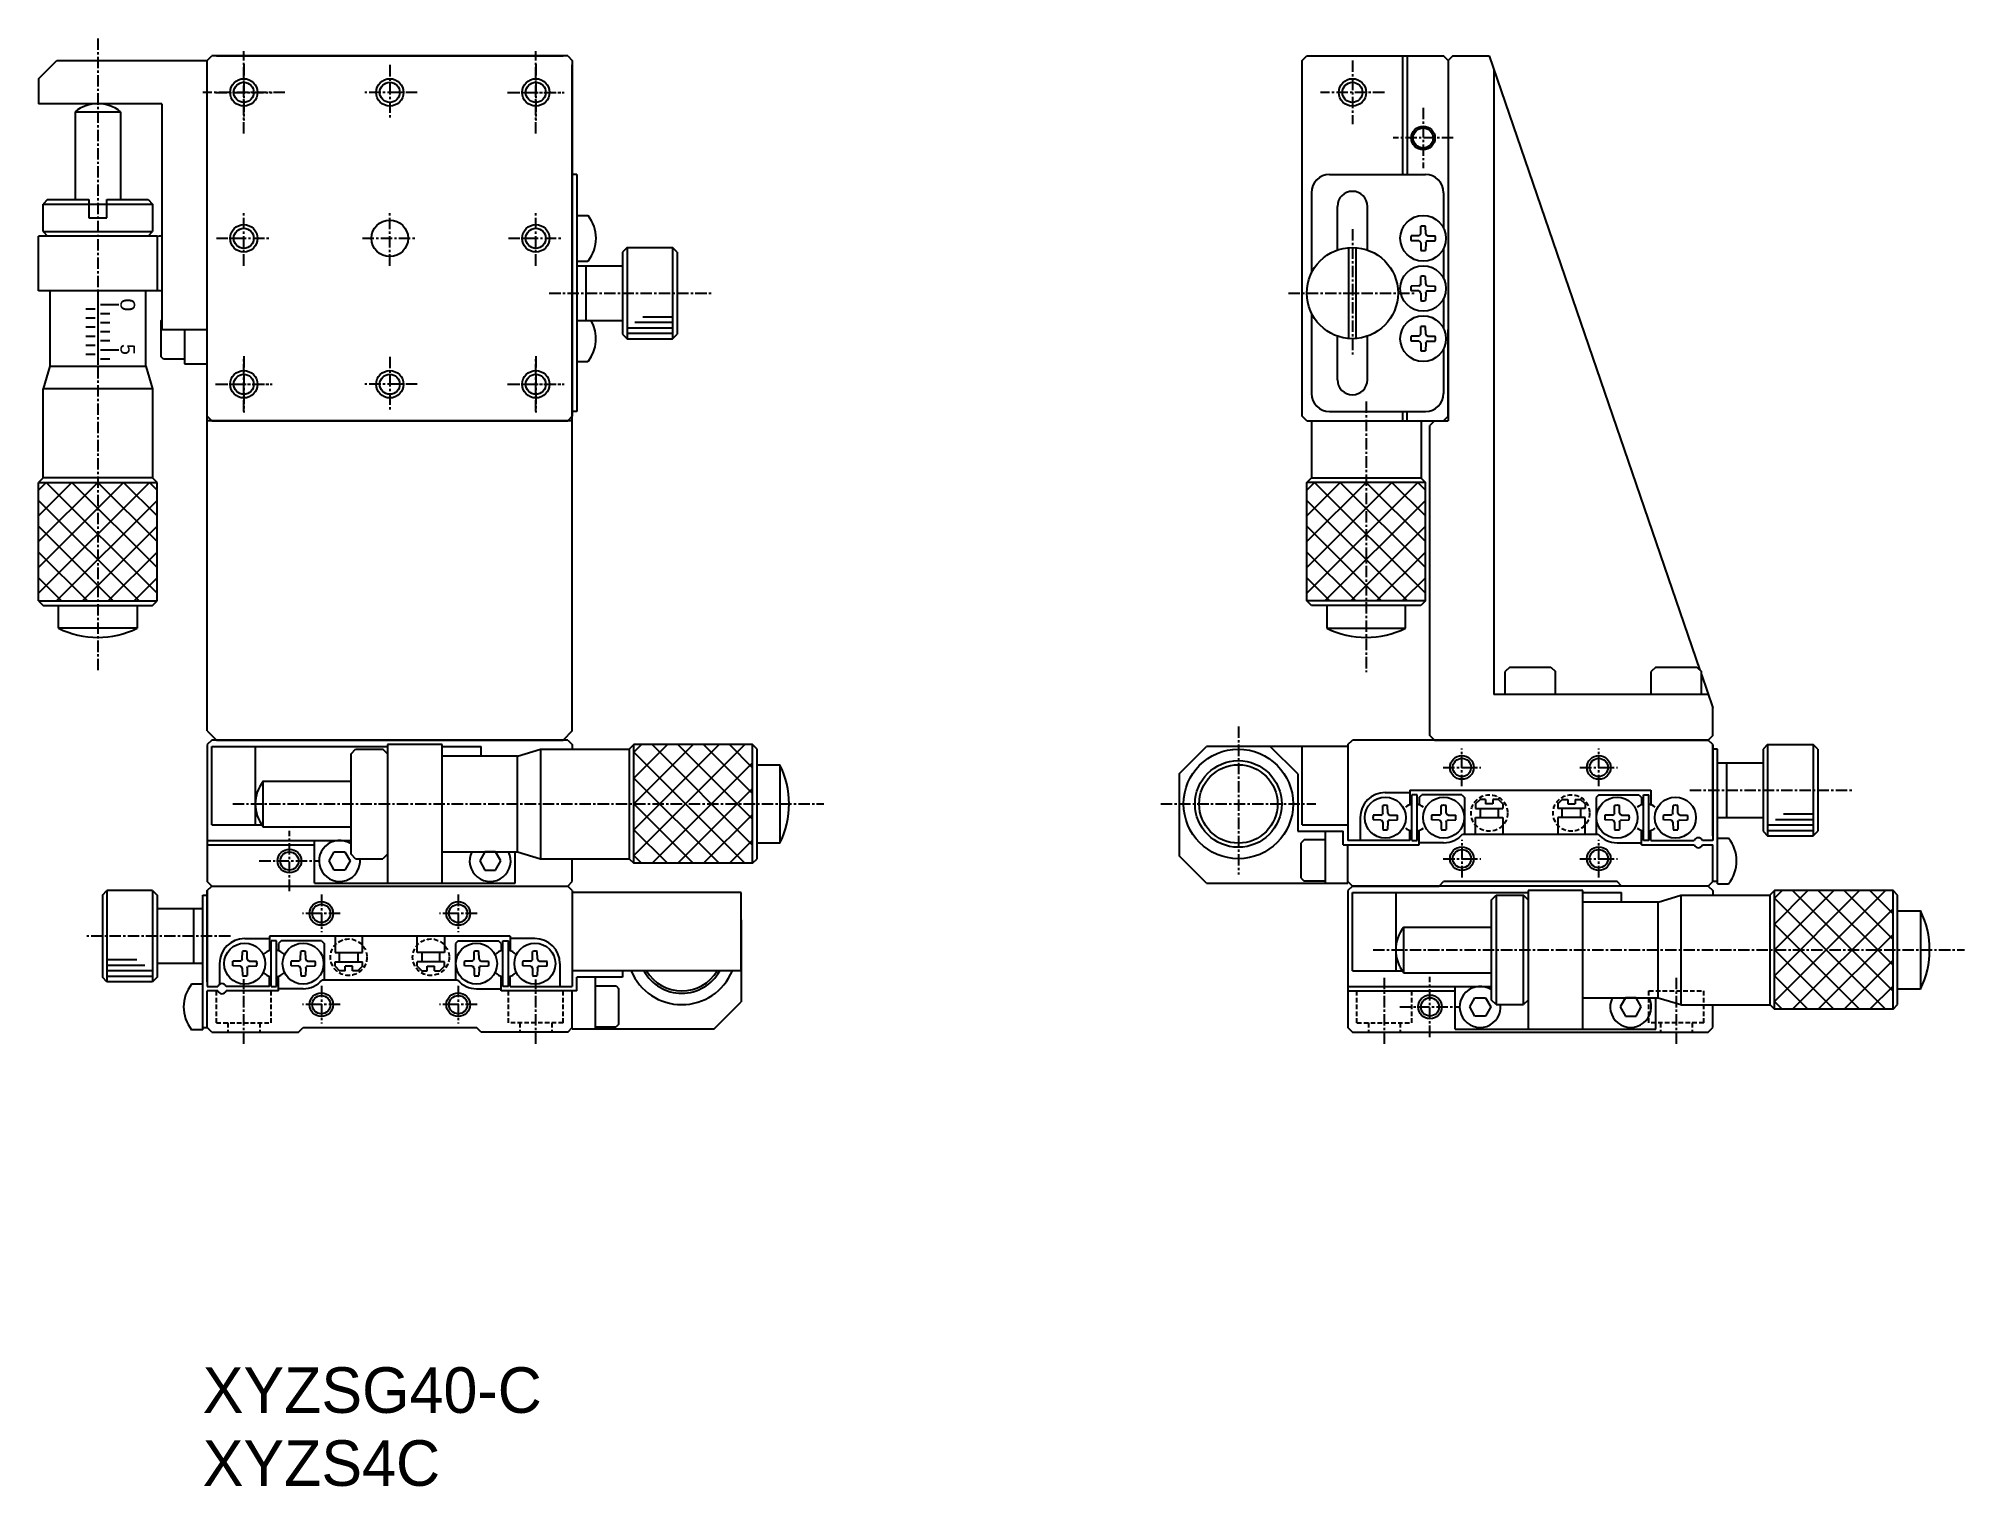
# Model space of a CAD drawing. Extents: x 45 to 256, y 100 to 258.
import ezdxf

# ---------------------------------------------------------------- set-up
doc = ezdxf.new("R2010")
doc.units = 0
doc.linetypes.add('CENTER', pattern=[2, 1.25, -0.25, 0.25, -0.25])
doc.linetypes.add('DASHED', pattern=[0.75, 0.5, -0.25])
doc.layers.get('0').update_dxf_attribs({"linetype": 'CONTINUOUS'})
doc.layers.add('CENTER', color=1, linetype='CENTER')

msp = doc.modelspace()

# ---------------------------------------------------------------- linework, layer by layer
at = {"color": 7, "linetype": 'CONTINUOUS'}
for p, q in [((44.52, 254.04), (46.52, 256.04)), ((46.52, 256.04), (63.02, 256.04)), ((63.02, 256.04), (63.52, 256.54)), ((63.02, 217.04), (63.02, 256.04)), ((63.02, 182.54), (63.02, 255.54)), ((102.52, 256.54), (63.52, 256.54)), ((64.02, 256.54), (102.02, 256.54)), ((102.52, 256.54), (103.02, 256.04)), ((103.02, 256.04), (103.02, 217.04)), ((103.02, 182.54), (103.02, 255.54)), ((183.02, 256.04), (183.52, 256.54)), ((183.02, 217.04), (183.02, 256.04)), ((183.52, 256.54), (198.52, 256.54)), ((194.02, 256.54), (194.02, 243.54)), ((194.52, 256.54), (194.52, 243.54)), ((199.02, 256.04), (198.52, 256.54)), ((199.02, 256.04), (198.52, 256.54)), ((199.52, 256.54), (199.02, 256.04)), ((199.02, 256.04), (199.02, 216.54)), ((199.02, 256.04), (199.02, 246.54)), ((199.52, 256.54), (203.52, 256.54)), ((203.52, 256.54), (226.61, 189.21)), ((44.52, 254.04), (44.52, 251.29)), ((204.02, 255.08), (204.02, 186.54)), ((58.02, 251.29), (44.52, 251.29)), ((58.02, 251.29), (58.02, 226.54)), ((48.52, 250.42), (48.52, 240.79)), ((53.52, 250.42), (53.52, 240.79)), ((103.52, 243.54), (103.02, 243.54)), ((103.52, 243.54), (103.52, 217.54)), ((186.02, 243.54), (196.52, 243.54)), ((45.52, 240.79), (45.02, 240.29)), ((45.52, 240.79), (50.02, 240.79)), ((50.02, 240.79), (50.02, 238.79)), ((52.02, 240.79), (56.52, 240.79)), ((52.02, 238.79), (52.02, 240.79)), ((56.52, 240.79), (57.02, 240.29)), ((184.02, 241.54), (184.02, 232.72)), ((198.52, 241.54), (198.52, 237.63)), ((45.02, 237.29), (45.02, 240.29)), ((50.02, 240.29), (52.02, 240.29)), ((50.02, 238.79), (52.02, 238.79)), ((57.02, 240.29), (57.02, 237.29)), ((103.52, 239.04), (104.74, 239.04)), ((186.87, 235.33), (186.87, 240.04)), ((190.17, 235.19), (190.17, 240.04)), ((57.52, 236.79), (44.52, 236.79)), ((44.52, 230.79), (44.52, 236.79)), ((45.02, 237.29), (45.52, 236.79)), ((56.52, 236.79), (57.02, 237.29)), ((57.52, 236.79), (57.52, 230.79)), ((195.79, 236.82), (194.95, 236.8)), ((195.79, 236.82), (195.92, 236.88)), ((196, 237.04), (195.92, 236.88)), ((196, 237.04), (196.01, 237.87)), ((196.55, 237.04), (196.53, 237.87)), ((196.55, 237.04), (196.62, 236.88)), ((196.75, 236.82), (196.62, 236.88)), ((196.75, 236.82), (197.6, 236.8)), ((109.02, 235.54), (108.52, 235.04)), ((108.52, 235.04), (108.52, 226.04)), ((109.02, 235.54), (114.02, 235.54)), ((114.52, 235.04), (114.02, 235.54)), ((114.52, 235.04), (114.52, 226.04)), ((188.12, 225.56), (188.12, 235.53)), ((188.92, 225.56), (188.92, 235.53)), ((195.79, 236.27), (194.95, 236.28)), ((195.79, 236.27), (195.92, 236.21)), ((196, 236.04), (195.92, 236.21)), ((196, 236.04), (196.01, 235.22)), ((196.55, 236.04), (196.53, 235.22)), ((196.55, 236.04), (196.62, 236.21)), ((196.75, 236.27), (196.62, 236.21)), ((196.75, 236.27), (197.6, 236.28)), ((198.52, 235.45), (198.52, 232.13)), ((103.52, 234.04), (104.74, 234.04)), ((103.52, 233.54), (108.52, 233.54)), ((104.52, 233.54), (104.52, 227.54)), ((196, 231.54), (196.01, 232.37)), ((196.55, 231.54), (196.53, 232.37)), ((57.52, 230.79), (44.52, 230.79)), ((45.77, 230.79), (45.77, 222.54)), ((56.27, 222.54), (56.27, 230.79)), ((195.79, 231.32), (194.95, 231.3)), ((195.79, 230.77), (194.95, 230.78)), ((195.79, 231.32), (195.92, 231.38)), ((195.79, 230.77), (195.92, 230.71)), ((196, 231.54), (195.92, 231.38)), ((196, 230.54), (195.92, 230.71)), ((196, 230.54), (196.01, 229.72)), ((196.55, 230.54), (196.53, 229.72)), ((196.55, 231.54), (196.62, 231.38)), ((196.55, 230.54), (196.62, 230.71)), ((196.75, 231.32), (196.62, 231.38)), ((196.75, 230.77), (196.62, 230.71)), ((196.75, 231.32), (197.6, 231.3)), ((196.75, 230.77), (197.6, 230.78)), ((184.02, 228.36), (184.02, 219.54)), ((198.52, 229.95), (198.52, 226.63)), ((57.92, 227.49), (58.02, 227.59)), ((57.92, 227.49), (57.92, 223.59)), ((58.02, 226.54), (63.02, 226.54)), ((60.52, 226.54), (60.52, 222.79)), ((103.52, 227.54), (108.52, 227.54)), ((108.52, 226.04), (109.02, 225.54)), ((114.02, 225.54), (114.52, 226.04)), ((190.17, 221.04), (190.17, 225.9)), ((195.79, 225.82), (195.92, 225.88)), ((196, 226.04), (195.92, 225.88)), ((196, 226.04), (196.01, 226.87)), ((196.55, 226.04), (196.53, 226.87)), ((196.55, 226.04), (196.62, 225.88)), ((196.75, 225.82), (196.62, 225.88)), ((199.02, 217.04), (199.02, 226.54)), ((109.02, 225.54), (114.02, 225.54)), ((186.87, 221.04), (186.87, 225.76)), ((195.79, 225.82), (194.95, 225.8)), ((195.79, 225.27), (194.95, 225.28)), ((195.79, 225.27), (195.92, 225.21)), ((196, 225.04), (195.92, 225.21)), ((196, 225.04), (196.01, 224.22)), ((196.55, 225.04), (196.53, 224.22)), ((196.55, 225.04), (196.62, 225.21)), ((196.75, 225.27), (196.62, 225.21)), ((196.75, 225.82), (197.6, 225.8)), ((196.75, 225.27), (197.6, 225.28)), ((198.52, 224.45), (198.52, 219.54)), ((45.77, 222.54), (45.02, 220.04)), ((45.77, 222.54), (56.27, 222.54)), ((56.27, 222.54), (57.02, 220.04)), ((58.22, 223.29), (57.92, 223.59)), ((60.52, 223.29), (58.22, 223.29)), ((60.52, 222.79), (63.02, 222.79)), ((103.52, 223.04), (104.74, 223.04)), ((44.99, 220.04), (44.99, 210.29)), ((57.02, 220.04), (45.02, 220.04)), ((57.02, 220.04), (57.02, 210.29)), ((103.52, 217.54), (103.02, 217.54)), ((186.02, 217.54), (196.52, 217.54)), ((194.02, 217.54), (194.02, 216.54)), ((194.52, 216.54), (194.52, 217.54)), ((63.52, 216.54), (63.02, 217.04)), ((103.02, 216.54), (63.02, 216.54)), ((63.52, 216.54), (102.52, 216.54)), ((103.02, 217.04), (102.52, 216.54)), ((183.52, 216.54), (183.02, 217.04)), ((183.52, 216.54), (198.52, 216.54)), ((184.02, 216.54), (184.02, 210.29)), ((196.06, 216.54), (196.06, 210.29)), ((197.52, 216.54), (197.02, 216.04)), ((197.02, 182.04), (197.02, 216.04)), ((197.52, 216.54), (199.02, 216.54)), ((199.02, 217.04), (198.52, 216.54)), ((199.02, 217.04), (198.52, 216.54)), ((45.02, 210.29), (44.52, 209.79)), ((44.52, 196.79), (44.52, 209.79)), ((57.02, 210.29), (45.02, 210.29)), ((57.52, 209.79), (57.02, 210.29)), ((57.52, 196.79), (57.52, 209.79)), ((183.52, 209.79), (184.02, 210.29)), ((183.52, 196.79), (183.52, 209.79)), ((184.02, 210.29), (196.02, 210.29)), ((196.02, 210.29), (196.52, 209.79)), ((196.52, 196.79), (196.52, 209.79)), ((44.52, 196.79), (45.02, 196.29)), ((57.02, 196.29), (57.52, 196.79)), ((184.02, 196.29), (183.52, 196.79)), ((196.52, 196.79), (196.02, 196.29)), ((45.02, 196.29), (57.02, 196.29)), ((46.72, 193.79), (46.72, 196.29)), ((55.32, 196.29), (55.32, 193.79)), ((196.02, 196.29), (184.02, 196.29)), ((185.72, 196.29), (185.72, 193.79)), ((194.32, 193.79), (194.32, 196.29)), ((205.77, 189.54), (205.27, 189.04)), ((205.27, 186.54), (205.27, 189.04)), ((205.77, 189.54), (210.27, 189.54)), ((210.27, 189.54), (210.77, 189.04)), ((210.77, 186.54), (210.77, 189.04)), ((221.77, 189.54), (221.27, 189.04)), ((221.27, 186.54), (221.27, 189.04)), ((221.77, 189.54), (226.27, 189.54)), ((226.27, 189.54), (226.77, 189.04)), ((226.77, 186.54), (226.77, 189.04)), ((226.77, 188.73), (228.02, 185.08)), ((227.52, 186.54), (204.02, 186.54)), ((228.02, 182.04), (228.02, 185.08)), ((63.02, 182.54), (64.02, 181.54)), ((63.52, 181.54), (63.02, 181.04)), ((102.52, 181.54), (63.52, 181.54)), ((64.02, 181.54), (102.02, 181.54)), ((103.02, 182.54), (102.02, 181.54)), ((102.52, 181.54), (103.02, 181.04)), ((188.02, 181.04), (188.52, 181.54)), ((227.52, 181.54), (188.52, 181.54)), ((197.52, 181.54), (197.02, 182.04)), ((197.52, 181.54), (227.52, 181.54)), ((228.02, 182.04), (227.52, 181.54)), ((228.02, 181.04), (227.52, 181.54)), ((63.02, 181.04), (63.02, 166.04)), ((63.52, 172.24), (63.52, 180.84)), ((63.52, 180.84), (82.77, 180.84)), ((68.27, 180.84), (68.27, 172.24)), ((78.77, 180.04), (79.27, 180.54)), ((78.77, 169.04), (78.77, 180.04)), ((79.27, 180.54), (82.27, 180.54)), ((82.77, 180.04), (82.27, 180.54)), ((88.77, 181.04), (82.77, 181.04)), ((82.77, 181.04), (82.77, 165.84)), ((88.77, 165.84), (88.77, 181.04)), ((88.77, 180.84), (93.02, 180.84)), ((97.02, 179.79), (88.77, 179.79)), ((93.02, 179.79), (93.02, 180.84)), ((97.02, 179.79), (99.52, 180.54)), ((97.02, 169.29), (97.02, 179.79)), ((99.52, 180.54), (99.52, 168.54)), ((99.52, 180.54), (109.27, 180.54)), ((103.02, 181.04), (103.02, 180.54)), ((109.77, 181.04), (109.27, 180.54)), ((109.27, 180.54), (109.27, 168.54)), ((122.77, 181.04), (109.77, 181.04)), ((109.77, 168.04), (109.77, 181.04)), ((123.27, 180.54), (122.77, 181.04)), ((122.77, 168.04), (122.77, 181.04)), ((123.27, 168.54), (123.27, 180.54)), ((169.52, 177.84), (172.52, 180.84)), ((188.02, 180.84), (172.52, 180.84)), ((182.52, 177.84), (179.52, 180.84)), ((183.02, 172.24), (183.02, 180.84)), ((188.02, 181.04), (188.02, 170.54)), ((228.02, 181.04), (228.02, 170.54)), ((228.02, 171.04), (228.02, 181.04)), ((228.52, 180.54), (228.02, 180.54)), ((228.52, 165.79), (228.52, 180.54)), ((234.02, 181.04), (233.52, 180.54)), ((233.52, 180.54), (233.52, 171.54)), ((234.02, 181.04), (239.02, 181.04)), ((234.02, 181.04), (234.02, 171.04)), ((239.52, 180.54), (239.02, 181.04)), ((239.02, 181.04), (239.02, 171.04)), ((239.52, 180.54), (239.52, 171.54)), ((123.27, 178.84), (125.77, 178.84)), ((125.77, 178.84), (125.77, 170.24)), ((169.52, 177.84), (169.52, 168.84)), ((182.52, 177.84), (182.52, 171.54)), ((228.52, 179.04), (233.52, 179.04)), ((229.52, 179.04), (229.52, 173.04)), ((69.15, 177.04), (78.77, 177.04)), ((69.15, 172.04), (69.15, 177.04)), ((192.12, 175.79), (194.82, 175.79)), ((194.82, 176.04), (221.22, 176.04)), ((194.82, 176.04), (194.82, 174.46)), ((195.62, 175.54), (195.02, 175.54)), ((195.02, 170.54), (195.02, 175.54)), ((195.62, 170.54), (195.62, 175.54)), ((195.82, 175.24), (196.12, 175.54)), ((195.82, 175.24), (195.82, 174.46)), ((200.52, 175.54), (196.12, 175.54)), ((200.52, 175.54), (200.82, 175.24)), ((200.82, 175.24), (200.82, 171.24)), ((215.52, 175.54), (215.22, 175.24)), ((215.22, 175.24), (215.22, 171.24)), ((215.52, 175.54), (219.92, 175.54)), ((219.92, 175.54), (220.22, 175.24)), ((220.22, 175.24), (220.22, 174.46)), ((220.42, 175.54), (221.02, 175.54)), ((220.42, 170.54), (220.42, 175.54)), ((221.02, 170.54), (221.02, 175.54)), ((221.22, 176.04), (221.22, 174.46)), ((191.64, 173.32), (190.8, 173.3)), ((191.64, 173.32), (191.77, 173.38)), ((191.85, 173.54), (191.77, 173.38)), ((191.85, 173.54), (191.86, 174.37)), ((192.4, 173.54), (192.38, 174.37)), ((192.4, 173.54), (192.47, 173.38)), ((192.6, 173.32), (192.47, 173.38)), ((192.6, 173.32), (193.45, 173.3)), ((198.04, 173.32), (197.2, 173.3)), ((198.04, 173.32), (198.17, 173.38)), ((198.25, 173.54), (198.17, 173.38)), ((198.25, 173.54), (198.26, 174.37)), ((198.8, 173.54), (198.78, 174.37)), ((198.8, 173.54), (198.87, 173.38)), ((199, 173.32), (198.87, 173.38)), ((199, 173.32), (199.85, 173.3)), ((202.02, 174.54), (202.52, 175.04)), ((202.02, 174.54), (202.02, 174.04)), ((202.02, 174.04), (205.02, 174.04)), ((203.12, 175.04), (202.52, 175.04)), ((202.52, 174.04), (202.52, 173.04)), ((203.12, 175.04), (203.12, 174.54)), ((203.92, 174.54), (203.12, 174.54)), ((203.92, 175.04), (203.92, 174.54)), ((204.52, 175.04), (203.92, 175.04)), ((205.02, 174.54), (204.52, 175.04)), ((204.52, 173.04), (204.52, 174.04)), ((205.02, 174.54), (205.02, 174.04)), ((211.02, 174.54), (211.52, 175.04)), ((211.02, 174.54), (211.02, 174.04)), ((214.02, 174.04), (211.02, 174.04)), ((211.52, 175.04), (212.12, 175.04)), ((211.52, 173.04), (211.52, 174.04)), ((212.12, 175.04), (212.12, 174.54)), ((212.12, 174.54), (212.92, 174.54)), ((212.92, 175.04), (212.92, 174.54)), ((212.92, 175.04), (213.52, 175.04)), ((214.02, 174.54), (213.52, 175.04)), ((213.52, 174.04), (213.52, 173.04)), ((214.02, 174.54), (214.02, 174.04)), ((217.04, 173.32), (216.2, 173.3)), ((217.04, 173.32), (217.17, 173.38)), ((217.25, 173.54), (217.17, 173.38)), ((217.25, 173.54), (217.26, 174.37)), ((217.8, 173.54), (217.78, 174.37)), ((217.8, 173.54), (217.87, 173.38)), ((218, 173.32), (217.87, 173.38)), ((218, 173.32), (218.85, 173.3)), ((223.44, 173.32), (222.6, 173.3)), ((223.44, 173.32), (223.57, 173.38)), ((223.65, 173.54), (223.57, 173.38)), ((223.65, 173.54), (223.66, 174.37)), ((224.2, 173.54), (224.18, 174.37)), ((224.2, 173.54), (224.27, 173.38)), ((224.4, 173.32), (224.27, 173.38)), ((224.4, 173.32), (225.25, 173.3)), ((63.52, 172.24), (69, 172.24)), ((69.15, 172.04), (78.77, 172.04)), ((182.52, 171.54), (187.52, 171.54)), ((183.02, 172.24), (188.02, 172.24)), ((185.52, 171.54), (185.52, 165.84)), ((187.52, 170.04), (187.52, 171.54)), ((189.37, 173.04), (189.37, 170.54)), ((191.64, 172.77), (190.8, 172.78)), ((191.64, 172.77), (191.77, 172.71)), ((191.85, 172.54), (191.77, 172.71)), ((191.85, 172.54), (191.86, 171.72)), ((192.4, 172.54), (192.38, 171.72)), ((192.4, 172.54), (192.47, 172.71)), ((192.6, 172.77), (192.47, 172.71)), ((192.6, 172.77), (193.45, 172.78)), ((194.82, 170.54), (194.82, 171.63)), ((195.82, 170.04), (195.82, 171.63)), ((198.04, 172.77), (197.2, 172.78)), ((198.04, 172.77), (198.17, 172.71)), ((198.25, 172.54), (198.17, 172.71)), ((198.25, 172.54), (198.26, 171.72)), ((198.8, 172.54), (198.78, 171.72)), ((198.8, 172.54), (198.87, 172.71)), ((199, 172.77), (198.87, 172.71)), ((199, 172.77), (199.85, 172.78)), ((200.6, 171.24), (215.44, 171.24)), ((202.02, 171.24), (202.02, 173.04)), ((202.02, 173.04), (205.02, 173.04)), ((205.02, 173.04), (205.02, 171.24)), ((211.02, 173.04), (211.02, 171.24)), ((214.02, 173.04), (211.02, 173.04)), ((214.02, 171.24), (214.02, 173.04)), ((217.04, 172.77), (216.2, 172.78)), ((217.04, 172.77), (217.17, 172.71)), ((217.25, 172.54), (217.17, 172.71)), ((217.25, 172.54), (217.26, 171.72)), ((217.8, 172.54), (217.78, 171.72)), ((217.8, 172.54), (217.87, 172.71)), ((218, 172.77), (217.87, 172.71)), ((218, 172.77), (218.85, 172.78)), ((220.22, 170.04), (220.22, 171.63)), ((221.22, 170.54), (221.22, 171.63)), ((223.44, 172.77), (222.6, 172.78)), ((223.44, 172.77), (223.57, 172.71)), ((223.65, 172.54), (223.57, 172.71)), ((223.65, 172.54), (223.66, 171.72)), ((224.2, 172.54), (224.18, 171.72)), ((224.2, 172.54), (224.27, 172.71)), ((224.4, 172.77), (224.27, 172.71)), ((224.4, 172.77), (225.25, 172.78)), ((228.52, 173.04), (233.52, 173.04)), ((233.52, 171.54), (234.02, 171.04)), ((234.02, 171.04), (239.02, 171.04)), ((239.02, 171.04), (239.52, 171.54)), ((63.02, 170.54), (78.77, 170.54)), ((63.02, 170.04), (74.77, 170.04)), ((74.77, 165.84), (74.77, 170.54)), ((76.37, 168.29), (76.94, 169.29)), ((76.94, 169.29), (78.1, 169.29)), ((78.1, 169.29), (78.68, 168.29)), ((79.27, 168.54), (78.77, 169.04)), ((82.77, 169.04), (82.27, 168.54)), ((88.77, 169.29), (97.02, 169.29)), ((93.44, 169.29), (92.87, 168.29)), ((94.6, 169.29), (93.44, 169.29)), ((95.18, 168.29), (94.6, 169.29)), ((96.77, 165.84), (96.77, 169.29)), ((97.02, 169.29), (99.52, 168.54)), ((125.77, 170.24), (123.27, 170.24)), ((183.22, 170.59), (182.92, 170.29)), ((182.92, 166.39), (182.92, 170.29)), ((185.52, 170.59), (183.22, 170.59)), ((187.52, 170.04), (195.82, 170.04)), ((194.82, 170.54), (188.02, 170.54)), ((188.02, 165.84), (188.02, 170.04)), ((195.02, 170.54), (195.62, 170.54)), ((198.52, 170.29), (195.82, 170.29)), ((217.52, 170.29), (220.22, 170.29)), ((220.22, 170.04), (225.96, 170.04)), ((221.02, 170.54), (220.42, 170.54)), ((221.22, 170.54), (225.96, 170.54)), ((228.02, 170.54), (226.88, 170.54)), ((226.88, 170.04), (228.02, 170.04)), ((228.02, 166.04), (228.02, 170.04)), ((228.52, 170.79), (229.74, 170.79)), ((76.94, 167.29), (76.37, 168.29)), ((78.1, 167.29), (76.94, 167.29)), ((78.68, 168.29), (78.1, 167.29)), ((79.27, 168.54), (82.27, 168.54)), ((92.87, 168.29), (93.44, 167.29)), ((93.44, 167.29), (94.6, 167.29)), ((94.6, 167.29), (95.18, 168.29)), ((99.52, 168.51), (109.27, 168.51)), ((103.02, 166.04), (103.02, 168.51)), ((109.27, 168.54), (109.77, 168.04)), ((122.77, 168.04), (109.77, 168.04)), ((122.77, 168.04), (123.27, 168.54)), ((172.52, 165.84), (169.52, 168.84)), ((51.52, 164.54), (52.02, 165.04)), ((57.02, 165.04), (52.02, 165.04)), ((52.02, 165.04), (52.02, 155.04)), ((57.02, 165.04), (57.52, 164.54)), ((57.02, 165.04), (57.02, 155.04)), ((63.02, 166.04), (63.52, 165.54)), ((63.52, 165.54), (63.02, 166.04)), ((63.02, 165.04), (63.52, 165.54)), ((63.02, 165.04), (63.02, 154.54)), ((63.02, 155.04), (63.02, 165.04)), ((63.52, 165.54), (102.52, 165.54)), ((63.52, 165.54), (102.52, 165.54)), ((74.77, 165.84), (96.77, 165.84)), ((102.52, 165.54), (103.02, 166.04)), ((102.52, 165.54), (103.02, 166.04)), ((103.02, 165.04), (102.52, 165.54)), ((103.02, 165.04), (103.02, 154.54)), ((121.52, 164.84), (103.02, 164.84)), ((121.52, 156.24), (121.52, 164.84)), ((172.52, 165.84), (188.02, 165.84)), ((182.92, 166.39), (183.22, 166.09)), ((185.52, 166.09), (183.22, 166.09)), ((188.52, 165.54), (188.02, 166.04)), ((188.52, 165.54), (188.02, 165.04)), ((188.02, 165.04), (188.02, 150.04)), ((188.52, 165.54), (198.02, 165.54)), ((227.52, 165.54), (188.52, 165.54)), ((188.52, 156.24), (188.52, 164.84)), ((188.52, 164.84), (207.77, 164.84)), ((193.27, 164.84), (193.27, 156.24)), ((198.02, 165.54), (198.52, 166.04)), ((217.52, 166.04), (198.52, 166.04)), ((213.77, 165.04), (207.77, 165.04)), ((207.77, 165.04), (207.77, 149.84)), ((213.77, 149.84), (213.77, 165.04)), ((213.77, 164.84), (218.02, 164.84)), ((218.02, 165.54), (217.52, 166.04)), ((227.52, 165.54), (218.02, 165.54)), ((218.02, 163.79), (218.02, 164.84)), ((227.52, 165.54), (228.02, 166.04)), ((227.52, 165.54), (228.02, 165.04)), ((228.52, 166.04), (228.02, 166.04)), ((228.02, 165.04), (228.02, 164.54)), ((228.52, 165.79), (229.74, 165.79)), ((234.77, 165.04), (234.27, 164.54)), ((247.77, 165.04), (234.77, 165.04)), ((234.77, 152.04), (234.77, 165.04)), ((248.27, 164.54), (247.77, 165.04)), ((247.77, 152.04), (247.77, 165.04)), ((51.52, 164.54), (51.52, 155.54)), ((57.52, 164.54), (57.52, 155.54)), ((62.52, 163.04), (57.52, 163.04)), ((61.52, 163.04), (61.52, 157.04)), ((62.52, 149.79), (62.52, 164.54)), ((62.52, 164.54), (63.02, 164.54)), ((203.77, 164.04), (204.27, 164.54)), ((203.77, 153.04), (203.77, 164.04)), ((204.27, 164.54), (207.27, 164.54)), ((204.27, 164.54), (204.27, 152.54)), ((207.77, 164.04), (207.27, 164.54)), ((207.27, 152.54), (207.27, 164.54)), ((222.02, 163.79), (213.77, 163.79)), ((222.02, 163.79), (224.52, 164.54)), ((222.02, 153.29), (222.02, 163.79)), ((224.52, 164.54), (224.52, 152.54)), ((224.52, 164.54), (234.27, 164.54)), ((234.27, 164.54), (234.27, 152.54)), ((248.27, 152.54), (248.27, 164.54)), ((248.27, 162.84), (250.77, 162.84)), ((250.77, 162.84), (250.77, 154.24)), ((121.52, 161.84), (121.52, 152.84)), ((194.15, 161.04), (203.77, 161.04)), ((194.15, 156.04), (194.15, 161.04)), ((66.85, 157.54), (66.86, 158.37)), ((67.12, 159.79), (69.82, 159.79)), ((67.4, 157.54), (67.38, 158.37)), ((96.22, 160.04), (69.82, 160.04)), ((69.82, 160.04), (69.82, 158.46)), ((70.62, 159.54), (70.02, 159.54)), ((70.02, 154.54), (70.02, 159.54)), ((70.62, 154.54), (70.62, 159.54)), ((71.12, 159.54), (70.82, 159.24)), ((70.82, 159.24), (70.82, 158.46)), ((75.52, 159.54), (71.12, 159.54)), ((73.25, 157.54), (73.26, 158.37)), ((73.8, 157.54), (73.78, 158.37)), ((75.52, 159.54), (75.82, 159.24)), ((75.82, 159.24), (75.82, 155.24)), ((77.02, 160.04), (77.02, 158.24)), ((80.02, 158.24), (80.02, 160.04)), ((86.02, 158.24), (86.02, 160.04)), ((89.02, 160.04), (89.02, 158.24)), ((90.52, 159.54), (90.22, 159.24)), ((90.22, 159.24), (90.22, 155.24)), ((90.52, 159.54), (94.92, 159.54)), ((92.25, 157.54), (92.26, 158.37)), ((92.8, 157.54), (92.78, 158.37)), ((95.22, 159.24), (94.92, 159.54)), ((95.22, 159.24), (95.22, 158.46)), ((95.42, 159.54), (96.02, 159.54)), ((95.42, 154.54), (95.42, 159.54)), ((96.02, 154.54), (96.02, 159.54)), ((96.22, 160.04), (96.22, 158.46)), ((98.92, 159.79), (96.22, 159.79)), ((98.65, 157.54), (98.66, 158.37)), ((99.2, 157.54), (99.18, 158.37)), ((62.52, 157.04), (57.52, 157.04)), ((64.37, 157.04), (64.37, 154.78)), ((66.64, 157.32), (65.8, 157.3)), ((66.64, 156.77), (65.8, 156.78)), ((66.64, 157.32), (66.77, 157.38)), ((66.64, 156.77), (66.77, 156.71)), ((66.85, 157.54), (66.77, 157.38)), ((66.85, 156.54), (66.77, 156.71)), ((66.85, 156.54), (66.86, 155.72)), ((67.4, 156.54), (67.38, 155.72)), ((67.4, 157.54), (67.47, 157.38)), ((67.4, 156.54), (67.47, 156.71)), ((67.6, 157.32), (67.47, 157.38)), ((67.6, 156.77), (67.47, 156.71)), ((67.6, 157.32), (68.45, 157.3)), ((67.6, 156.77), (68.45, 156.78)), ((73.04, 157.32), (72.2, 157.3)), ((73.04, 156.77), (72.2, 156.78)), ((73.04, 157.32), (73.17, 157.38)), ((73.04, 156.77), (73.17, 156.71)), ((73.25, 157.54), (73.17, 157.38)), ((73.25, 156.54), (73.17, 156.71)), ((73.25, 156.54), (73.26, 155.72)), ((73.8, 156.54), (73.78, 155.72)), ((73.8, 157.54), (73.87, 157.38)), ((73.8, 156.54), (73.87, 156.71)), ((74, 157.32), (73.87, 157.38)), ((74, 156.77), (73.87, 156.71)), ((74, 157.32), (74.85, 157.3)), ((74, 156.77), (74.85, 156.78)), ((77.02, 158.24), (80.02, 158.24)), ((77.02, 157.24), (80.02, 157.24)), ((77.02, 156.74), (77.02, 157.24)), ((77.02, 156.74), (77.52, 156.24)), ((77.52, 157.24), (77.52, 158.24)), ((78.12, 156.24), (77.52, 156.24)), ((78.12, 156.24), (78.12, 156.74)), ((78.92, 156.74), (78.12, 156.74)), ((78.92, 156.24), (78.92, 156.74)), ((79.52, 156.24), (78.92, 156.24)), ((79.52, 158.24), (79.52, 157.24)), ((80.02, 156.74), (79.52, 156.24)), ((80.02, 156.74), (80.02, 157.24)), ((89.02, 158.24), (86.02, 158.24)), ((89.02, 157.24), (86.02, 157.24)), ((86.02, 156.74), (86.02, 157.24)), ((86.02, 156.74), (86.52, 156.24)), ((86.52, 158.24), (86.52, 157.24)), ((86.52, 156.24), (87.12, 156.24)), ((87.12, 156.74), (87.92, 156.74)), ((87.12, 156.24), (87.12, 156.74)), ((87.92, 156.24), (87.92, 156.74)), ((87.92, 156.24), (88.52, 156.24)), ((88.52, 157.24), (88.52, 158.24)), ((89.02, 156.74), (88.52, 156.24)), ((89.02, 156.74), (89.02, 157.24)), ((92.04, 157.32), (91.2, 157.3)), ((92.04, 156.77), (91.2, 156.78)), ((92.04, 157.32), (92.17, 157.38)), ((92.04, 156.77), (92.17, 156.71)), ((92.25, 157.54), (92.17, 157.38)), ((92.25, 156.54), (92.17, 156.71)), ((92.25, 156.54), (92.26, 155.72)), ((92.8, 156.54), (92.78, 155.72)), ((92.8, 157.54), (92.87, 157.38)), ((92.8, 156.54), (92.87, 156.71)), ((93, 157.32), (92.87, 157.38)), ((93, 156.77), (92.87, 156.71)), ((93, 157.32), (93.85, 157.3)), ((93, 156.77), (93.85, 156.78)), ((98.44, 157.32), (97.6, 157.3)), ((98.44, 156.77), (97.6, 156.78)), ((98.44, 157.32), (98.57, 157.38)), ((98.44, 156.77), (98.57, 156.71)), ((98.65, 157.54), (98.57, 157.38)), ((98.65, 156.54), (98.57, 156.71)), ((98.65, 156.54), (98.66, 155.72)), ((99.2, 156.54), (99.18, 155.72)), ((99.2, 157.54), (99.27, 157.38)), ((99.2, 156.54), (99.27, 156.71)), ((99.4, 157.32), (99.27, 157.38)), ((99.4, 156.77), (99.27, 156.71)), ((99.4, 157.32), (100.25, 157.3)), ((99.4, 156.77), (100.25, 156.78)), ((101.67, 157.04), (101.67, 154.54)), ((108.02, 156.24), (103.02, 156.24)), ((121.52, 156.24), (103.02, 156.24)), ((108.52, 156.24), (108.52, 155.54)), ((188.52, 156.24), (194, 156.24)), ((52.02, 155.04), (51.52, 155.54)), ((57.02, 155.04), (52.02, 155.04)), ((57.52, 155.54), (57.02, 155.04)), ((62.52, 154.79), (61.3, 154.79)), ((63.02, 154.54), (64.16, 154.54)), ((69.82, 154.54), (65.08, 154.54)), ((69.82, 154.54), (69.82, 155.63)), ((70.02, 154.54), (70.62, 154.54)), ((70.82, 154.04), (70.82, 155.63)), ((73.52, 154.29), (70.82, 154.29)), ((90.44, 155.24), (75.6, 155.24)), ((92.52, 154.29), (95.22, 154.29)), ((95.22, 154.04), (95.22, 155.63)), ((96.02, 154.54), (95.42, 154.54)), ((96.22, 154.54), (96.22, 155.63)), ((96.22, 154.54), (103.02, 154.54)), ((108.52, 155.54), (103.52, 155.54)), ((103.52, 154.04), (103.52, 155.54)), ((105.52, 155.54), (105.52, 149.84)), ((105.52, 154.59), (107.82, 154.59)), ((107.82, 154.59), (108.12, 154.29)), ((108.12, 150.39), (108.12, 154.29)), ((188.02, 154.54), (203.77, 154.54)), ((194.15, 156.04), (203.77, 156.04)), ((199.77, 149.84), (199.77, 154.54)), ((250.77, 154.24), (248.27, 154.24)), ((63.02, 150.04), (63.02, 154.04)), ((64.16, 154.04), (63.02, 154.04)), ((70.82, 154.04), (65.08, 154.04)), ((103.52, 154.04), (95.22, 154.04)), ((103.02, 149.84), (103.02, 154.04)), ((118.52, 149.84), (121.52, 152.84)), ((188.02, 154.04), (199.77, 154.04)), ((201.37, 152.29), (201.94, 153.29)), ((201.94, 151.29), (201.37, 152.29)), ((201.94, 153.29), (203.1, 153.29)), ((203.1, 153.29), (203.68, 152.29)), ((203.68, 152.29), (203.1, 151.29)), ((204.27, 152.54), (203.77, 153.04)), ((204.27, 152.54), (207.27, 152.54)), ((207.77, 153.04), (207.27, 152.54)), ((213.77, 153.29), (222.02, 153.29)), ((218.44, 153.29), (217.87, 152.29)), ((217.87, 152.29), (218.44, 151.29)), ((219.6, 153.29), (218.44, 153.29)), ((220.18, 152.29), (219.6, 153.29)), ((219.6, 151.29), (220.18, 152.29)), ((221.77, 149.84), (221.77, 153.29)), ((222.02, 153.29), (224.52, 152.54)), ((224.52, 152.51), (234.27, 152.51)), ((228.02, 150.04), (228.02, 152.51)), ((234.27, 152.54), (234.77, 152.04)), ((247.77, 152.04), (234.77, 152.04)), ((247.77, 152.04), (248.27, 152.54)), ((62.52, 150.04), (63.02, 150.04)), ((63.52, 149.54), (63.02, 150.04)), ((73.02, 149.54), (73.52, 150.04)), ((73.52, 150.04), (92.52, 150.04)), ((93.02, 149.54), (92.52, 150.04)), ((102.52, 149.54), (103.02, 150.04)), ((105.52, 150.09), (107.82, 150.09)), ((108.12, 150.39), (107.82, 150.09)), ((188.02, 150.04), (188.52, 149.54)), ((188.52, 149.54), (188.02, 150.04)), ((203.1, 151.29), (201.94, 151.29)), ((218.44, 151.29), (219.6, 151.29)), ((227.52, 149.54), (228.02, 150.04)), ((227.52, 149.54), (228.02, 150.04)), ((62.52, 149.79), (61.3, 149.79)), ((63.52, 149.54), (73.02, 149.54)), ((102.52, 149.54), (93.02, 149.54)), ((118.52, 149.84), (103.02, 149.84)), ((188.52, 149.54), (227.52, 149.54)), ((199.77, 149.84), (221.77, 149.84))]:
    msp.add_line(p, q, dxfattribs=at)
at = {"color": 3, "linetype": 'CONTINUOUS'}
for p, q in [((48.52, 250.42), (53.52, 250.42)), ((45.02, 240.29), (50.02, 240.29)), ((52.02, 240.29), (57.02, 240.29)), ((45.02, 237.29), (57.02, 237.29)), ((109.02, 235.54), (109.02, 225.54)), ((114.02, 235.54), (114.02, 225.54)), ((51.02, 230.79), (51.02, 222.79)), ((50.72, 228.79), (49.72, 228.79)), ((51.32, 229.29), (53.32, 229.29)), ((51.32, 228.29), (52.32, 228.29)), ((50.72, 227.79), (49.72, 227.79)), ((50.72, 226.79), (49.72, 226.79)), ((52.32, 227.29), (51.32, 227.29)), ((52.32, 226.29), (51.32, 226.29)), ((109.02, 226.74), (114.02, 226.74)), ((109.02, 226.14), (114.02, 226.14)), ((109.88, 227.34), (114.02, 227.34)), ((110.76, 227.94), (114.02, 227.94)), ((50.72, 225.79), (49.72, 225.79)), ((50.72, 224.79), (49.72, 224.79)), ((50.72, 223.79), (49.72, 223.79)), ((52.32, 225.29), (51.32, 225.29)), ((53.32, 224.29), (51.32, 224.29)), ((52.32, 223.29), (51.32, 223.29)), ((44.52, 209.79), (57.52, 209.79)), ((44.52, 197.64), (56.68, 209.79)), ((44.52, 206.12), (48.19, 209.79)), ((44.52, 203.29), (51.02, 209.79)), ((44.52, 200.46), (53.85, 209.79)), ((44.52, 208.95), (45.36, 209.79)), ((45.36, 209.79), (57.52, 197.64)), ((48.19, 209.79), (57.52, 200.46)), ((51.02, 209.79), (57.52, 203.29)), ((53.85, 209.79), (57.52, 206.12)), ((56.68, 209.79), (57.52, 208.95)), ((187.19, 209.79), (183.52, 206.12)), ((190.02, 209.79), (183.52, 203.29)), ((192.85, 209.79), (183.52, 200.46)), ((195.68, 209.79), (183.52, 197.64)), ((196.52, 209.79), (183.52, 209.79)), ((184.36, 209.79), (183.52, 208.95)), ((196.52, 197.64), (184.36, 209.79)), ((196.52, 200.46), (187.19, 209.79)), ((196.52, 203.29), (190.02, 209.79)), ((196.52, 206.12), (192.85, 209.79)), ((196.52, 208.95), (195.68, 209.79)), ((44.52, 207.81), (55.54, 196.79)), ((46.51, 196.79), (57.52, 207.81)), ((194.54, 196.79), (183.52, 207.81)), ((196.52, 207.81), (185.51, 196.79)), ((44.52, 204.98), (52.71, 196.79)), ((49.33, 196.79), (57.52, 204.98)), ((191.71, 196.79), (183.52, 204.98)), ((196.52, 204.98), (188.33, 196.79)), ((44.52, 202.15), (49.88, 196.79)), ((52.16, 196.79), (57.52, 202.15)), ((188.88, 196.79), (183.52, 202.15)), ((196.52, 202.15), (191.16, 196.79)), ((44.52, 199.32), (47.05, 196.79)), ((54.99, 196.79), (57.52, 199.32)), ((186.05, 196.79), (183.52, 199.32)), ((196.52, 199.32), (193.99, 196.79)), ((44.52, 196.79), (57.52, 196.79)), ((196.52, 196.79), (183.52, 196.79)), ((55.32, 193.79), (46.72, 193.79)), ((185.72, 193.79), (194.32, 193.79)), ((109.77, 168.89), (121.93, 181.04)), ((109.77, 171.71), (119.1, 181.04)), ((109.77, 174.54), (116.27, 181.04)), ((109.77, 177.37), (113.44, 181.04)), ((109.77, 180.2), (110.61, 181.04)), ((121.93, 168.04), (109.77, 180.2)), ((122.77, 170.03), (111.76, 181.04)), ((122.77, 172.86), (114.58, 181.04)), ((122.77, 175.69), (117.41, 181.04)), ((122.77, 178.51), (120.24, 181.04)), ((119.1, 168.04), (109.77, 177.37)), ((111.76, 168.04), (122.77, 179.06)), ((114.58, 168.04), (122.77, 176.23)), ((116.27, 168.04), (109.77, 174.54)), ((117.41, 168.04), (122.77, 173.4)), ((235.76, 173.44), (239.02, 173.44)), ((113.44, 168.04), (109.77, 171.71)), ((234.02, 172.24), (239.02, 172.24)), ((234.02, 171.64), (239.02, 171.64)), ((234.88, 172.84), (239.02, 172.84)), ((110.61, 168.04), (109.77, 168.89)), ((120.24, 168.04), (122.77, 170.57)), ((234.77, 152.89), (246.93, 165.04)), ((234.77, 155.71), (244.1, 165.04)), ((234.77, 158.54), (241.27, 165.04)), ((234.77, 161.37), (238.44, 165.04)), ((234.77, 164.2), (235.61, 165.04)), ((247.77, 154.03), (236.76, 165.04)), ((247.77, 156.86), (239.58, 165.04)), ((247.77, 159.69), (242.41, 165.04)), ((247.77, 162.51), (245.24, 165.04)), ((246.93, 152.04), (234.77, 164.2)), ((236.76, 152.04), (247.77, 163.06)), ((244.1, 152.04), (234.77, 161.37)), ((241.27, 152.04), (234.77, 158.54)), ((239.58, 152.04), (247.77, 160.23)), ((55.29, 157.44), (52.02, 157.44)), ((56.16, 156.84), (52.02, 156.84)), ((57.02, 156.24), (52.02, 156.24)), ((242.41, 152.04), (247.77, 157.4)), ((57.02, 155.64), (52.02, 155.64)), ((238.44, 152.04), (234.77, 155.71)), ((245.24, 152.04), (247.77, 154.57)), ((235.61, 152.04), (234.77, 152.89))]:
    msp.add_line(p, q, dxfattribs=at)
at = {"color": 3, "linetype": 'DASHED'}
for p, q in [((64.02, 150.54), (64.02, 154.04)), ((70.02, 150.54), (70.02, 154.04)), ((96.02, 150.54), (96.02, 154.04)), ((102.02, 150.54), (102.02, 154.04)), ((189.02, 150.54), (189.02, 154.04)), ((195.02, 150.54), (195.02, 154.04)), ((221.02, 154.04), (227.02, 154.04)), ((221.02, 150.54), (221.02, 154.04)), ((227.02, 150.54), (227.02, 154.04)), ((64.02, 150.54), (70.02, 150.54)), ((65.27, 150.54), (65.27, 149.54)), ((68.77, 150.54), (68.77, 149.54)), ((102.02, 150.54), (96.02, 150.54)), ((97.27, 150.54), (97.27, 149.54)), ((100.77, 150.54), (100.77, 149.54)), ((189.02, 150.54), (195.02, 150.54)), ((190.27, 150.54), (190.27, 149.54)), ((193.77, 150.54), (193.77, 149.54)), ((227.02, 150.54), (221.02, 150.54)), ((222.27, 150.54), (222.27, 149.54)), ((225.77, 150.54), (225.77, 149.54))]:
    msp.add_line(p, q, dxfattribs=at)
at = {"color": 3, "linetype": 'CONTINUOUS'}
for centre, radius in [((67.02, 252.54), 1.5), ((83.02, 252.54), 1.5), ((99.02, 252.54), 1.5), ((188.52, 252.54), 1.5), ((196.27, 247.54), 1.3), ((67.02, 236.54), 1.5), ((99.02, 236.54), 1.5), ((67.02, 220.54), 1.5), ((83.02, 220.54), 1.5), ((99.02, 220.54), 1.5), ((200.52, 178.54), 1.3), ((215.52, 178.54), 1.3), ((72.02, 168.29), 1.3), ((200.52, 168.54), 1.3), ((215.52, 168.54), 1.3), ((75.52, 162.54), 1.3), ((90.52, 162.54), 1.3), ((75.52, 152.54), 1.3), ((90.52, 152.54), 1.3), ((197.02, 152.29), 1.3)]:
    msp.add_circle(centre, radius, dxfattribs=at)
at = {"color": 7, "linetype": 'CONTINUOUS'}
for centre, radius in [((67.02, 252.54), 1.1), ((83.02, 252.54), 1.1), ((99.02, 252.54), 1.1), ((188.52, 252.54), 1.1), ((196.27, 247.54), 1.1), ((83.02, 236.54), 2), ((196.27, 236.54), 2.5), ((67.02, 236.54), 1.1), ((99.02, 236.54), 1.1), ((188.52, 230.54), 5), ((196.27, 231.04), 2.5), ((196.27, 225.54), 2.5), ((67.02, 220.54), 1.1), ((83.02, 220.54), 1.1), ((99.02, 220.54), 1.1), ((176.02, 174.54), 6), ((200.52, 178.54), 1), ((215.52, 178.54), 1), ((176.02, 174.54), 4.75), ((176.02, 174.54), 4.3), ((192.12, 173.04), 2.25), ((198.52, 173.04), 2.25), ((217.52, 173.04), 2.25), ((223.92, 173.04), 2.25), ((72.02, 168.29), 1), ((200.52, 168.54), 1), ((215.52, 168.54), 1), ((75.52, 162.54), 1), ((90.52, 162.54), 1), ((67.12, 157.04), 2.25), ((73.52, 157.04), 2.25), ((92.52, 157.04), 2.25), ((98.92, 157.04), 2.25), ((75.52, 152.54), 1), ((90.52, 152.54), 1), ((197.02, 152.29), 1)]:
    msp.add_circle(centre, radius, dxfattribs=at)
at = {"color": 3, "linetype": 'DASHED'}
for centre in [(203.52, 173.54), (212.52, 173.54), (78.52, 157.74), (87.52, 157.74)]:
    msp.add_circle(centre, 2, dxfattribs=at)
at = {"color": 7, "linetype": 'CONTINUOUS'}
for centre, radius, start, end in [((51.02, 247.29), 4, 51.3178, 128.6822), ((186.02, 241.54), 2, 90, 180), ((196.52, 241.54), 2, 0, 90), ((188.52, 240.04), 1.65, 0, 180), ((101.62, 236.54), 4, 321.3178, 38.6822), ((57.52, 239.79), 3, 270, 279.5941), ((196.27, 236.54), 1.35, 168.8959, 191.1041), ((196.27, 236.54), 1.35, 78.8959, 101.1041), ((196.27, 236.54), 1.35, 348.8959, 11.1041), ((196.27, 236.54), 1.35, 258.8959, 281.1041), ((196.27, 231.04), 1.35, 78.8959, 101.1041), ((57.52, 227.79), 3, 80.4059, 90), ((196.27, 231.04), 1.35, 168.8959, 191.1041), ((196.27, 231.04), 1.35, 348.8959, 11.1041), ((196.27, 231.04), 1.35, 258.8959, 281.1041), ((101.62, 225.54), 4, 321.3178, 30), ((196.27, 225.54), 1.35, 78.8959, 101.1041), ((196.27, 225.54), 1.35, 168.8959, 191.1041), ((196.27, 225.54), 1.35, 258.8959, 281.1041), ((196.27, 225.54), 1.35, 348.8959, 11.1041), ((186.02, 219.54), 2, 180, 270), ((188.52, 221.04), 1.65, 180, 0), ((196.52, 219.54), 2, 270, 0), ((51.02, 202.54), 9.75, 243.8162, 296.1838), ((190.02, 202.54), 9.75, 243.8162, 296.1838), ((117.03, 174.54), 9.75, 333.8162, 26.1838), ((72.27, 174.54), 4, 141.3178, 218.6822), ((192.12, 173.04), 2.75, 90, 180), ((192.12, 173.04), 1.35, 168.8959, 191.1041), ((192.12, 173.04), 1.35, 78.8959, 101.1041), ((192.12, 173.04), 1.35, 348.8959, 11.1041), ((195.32, 173.04), 1.5, 101.537, 130.5416), ((195.32, 173.04), 1.5, 49.4584, 78.463), ((198.52, 173.04), 1.35, 168.8959, 191.1041), ((198.52, 173.04), 1.35, 78.8959, 101.1041), ((198.52, 173.04), 1.35, 348.8959, 11.1041), ((217.52, 173.04), 1.35, 168.8959, 191.1041), ((217.52, 173.04), 1.35, 78.8959, 101.1041), ((217.52, 173.04), 1.35, 348.8959, 11.1041), ((220.72, 173.04), 1.5, 101.537, 130.5416), ((220.72, 173.04), 1.5, 49.4584, 78.463), ((223.92, 173.04), 1.35, 168.8959, 191.1041), ((223.92, 173.04), 1.35, 78.8959, 101.1041), ((223.92, 173.04), 1.35, 348.8959, 11.1041), ((192.12, 173.04), 1.35, 258.8959, 281.1041), ((195.32, 173.04), 1.5, 229.4584, 258.463), ((195.32, 173.04), 1.5, 281.537, 310.5416), ((198.52, 173.04), 1.35, 258.8959, 281.1041), ((198.52, 173.04), 2.75, 270, 319.1149), ((217.52, 173.04), 2.75, 220.8851, 270), ((217.52, 173.04), 1.35, 258.8959, 281.1041), ((220.72, 173.04), 1.5, 229.4584, 258.463), ((220.72, 173.04), 1.5, 281.537, 310.5416), ((223.92, 173.04), 1.35, 258.8959, 281.1041), ((77.52, 168.29), 2.25, 56.251, 6.3794), ((94.02, 168.29), 2.25, 153.6122, 26.3878), ((226.42, 170.34), 0.5, 23.5782, 156.4218), ((226.42, 170.24), 0.5, 203.5782, 336.4218), ((226.62, 168.29), 4, 321.3178, 38.6822), ((242.03, 158.54), 9.75, 333.8162, 26.1838), ((197.27, 158.54), 4, 141.3178, 218.6822), ((67.12, 157.04), 2.75, 90, 180), ((67.12, 157.04), 1.35, 78.8959, 101.1041), ((70.32, 157.04), 1.5, 101.537, 140.6871), ((70.32, 157.04), 1.5, 39.3129, 78.463), ((73.52, 157.04), 1.35, 78.8959, 101.1041), ((92.52, 157.04), 1.35, 78.8959, 101.1041), ((95.72, 157.04), 1.5, 101.537, 140.6871), ((95.72, 157.04), 1.5, 39.3129, 78.463), ((98.92, 157.04), 1.35, 78.8959, 101.1041), ((98.92, 157.04), 2.75, 0, 90), ((67.12, 157.04), 1.35, 168.8959, 191.1041), ((67.12, 157.04), 1.35, 348.8959, 11.1041), ((73.52, 157.04), 1.35, 168.8959, 191.1041), ((73.52, 157.04), 1.35, 348.8959, 11.1041), ((92.52, 157.04), 1.35, 168.8959, 191.1041), ((92.52, 157.04), 1.35, 348.8959, 11.1041), ((98.92, 157.04), 1.35, 168.8959, 191.1041), ((98.92, 157.04), 1.35, 348.8959, 11.1041), ((115.02, 158.54), 6, 202.5403, 337.4597), ((115.02, 158.54), 4.75, 208.9607, 331.0393), ((115.02, 158.54), 4.5, 210.7378, 329.2622), ((64.42, 152.29), 4, 141.3178, 218.6822), ((64.62, 154.34), 0.5, 23.5782, 156.4218), ((67.12, 157.04), 1.35, 258.8959, 281.1041), ((70.32, 157.04), 1.5, 219.3129, 258.463), ((70.32, 157.04), 1.5, 281.537, 320.6871), ((73.52, 157.04), 1.35, 258.8959, 281.1041), ((73.52, 157.04), 2.75, 270, 319.1149), ((92.52, 157.04), 2.75, 220.8851, 270), ((92.52, 157.04), 1.35, 258.8959, 281.1041), ((95.72, 157.04), 1.5, 219.3129, 258.463), ((95.72, 157.04), 1.5, 281.537, 320.6872), ((98.92, 157.04), 1.35, 258.8959, 281.1041), ((202.52, 152.29), 2.25, 56.251, 6.3794), ((64.62, 154.24), 0.5, 203.5782, 336.4218), ((219.02, 152.29), 2.25, 153.6122, 26.3878)]:
    msp.add_arc(centre, radius, start, end, dxfattribs=at)
at = {"layer": 'CENTER', "color": 1, "linetype": 'CENTER'}
for p, q in [((51.02, 258.44), (51.02, 188.97)), ((67.02, 248.04), (67.02, 257.04)), ((67.02, 255.64), (67.02, 249.44)), ((83.02, 255.54), (83.02, 249.54)), ((99.02, 248.04), (99.02, 257.04)), ((99.02, 255.64), (99.02, 249.44)), ((188.52, 256.04), (188.52, 249.04)), ((71.52, 252.54), (62.52, 252.54)), ((63.92, 252.54), (70.12, 252.54)), ((86.02, 252.54), (80.02, 252.54)), ((95.92, 252.54), (102.12, 252.54)), ((96.02, 252.54), (102.02, 252.54)), ((192.02, 252.54), (185.02, 252.54)), ((196.27, 250.84), (196.27, 244.24)), ((199.57, 247.54), (192.97, 247.54)), ((67.02, 233.54), (67.02, 239.54)), ((83.02, 233.54), (83.02, 239.54)), ((99.02, 233.54), (99.02, 239.54)), ((64.02, 236.54), (70.02, 236.54)), ((80.02, 236.54), (86.02, 236.54)), ((96.02, 236.54), (102.02, 236.54)), ((188.52, 237.54), (188.52, 223.54)), ((100.5, 230.54), (118.39, 230.54)), ((181.52, 230.54), (195.52, 230.54)), ((67.02, 223.64), (67.02, 217.44)), ((67.02, 217.54), (67.02, 223.54)), ((83.02, 223.54), (83.02, 217.54)), ((99.02, 223.64), (99.02, 217.44)), ((99.02, 217.54), (99.02, 223.54)), ((63.92, 220.54), (70.12, 220.54)), ((64.02, 220.54), (70.02, 220.54)), ((86.02, 220.54), (80.02, 220.54)), ((95.92, 220.54), (102.12, 220.54)), ((96.02, 220.54), (102.02, 220.54)), ((190.02, 218.65), (190.02, 188.97)), ((176.02, 183.04), (176.02, 166.81)), ((200.52, 176.49), (200.52, 180.6)), ((215.52, 176.49), (215.52, 180.6)), ((198.46, 178.54), (202.58, 178.54)), ((213.46, 178.54), (217.58, 178.54)), ((225.5, 176.04), (243.39, 176.04)), ((65.8, 174.54), (130.6, 174.54)), ((167.52, 174.54), (184.52, 174.54)), ((72.02, 164.99), (72.02, 171.59)), ((200.54, 166.49), (200.54, 170.6)), ((215.52, 166.49), (215.52, 170.6)), ((68.72, 168.29), (75.32, 168.29)), ((198.48, 168.54), (202.6, 168.54)), ((213.46, 168.54), (217.58, 168.54)), ((77.58, 162.54), (73.46, 162.54)), ((75.52, 164.6), (75.52, 160.49)), ((92.58, 162.54), (88.46, 162.54)), ((90.52, 164.6), (90.52, 160.49)), ((65.55, 160.04), (49.68, 160.04)), ((190.8, 158.54), (255.6, 158.54)), ((67.02, 148.24), (67.02, 155.32)), ((75.52, 154.6), (75.52, 150.49)), ((90.52, 154.6), (90.52, 150.49)), ((99.02, 148.24), (99.02, 155.28)), ((192.02, 148.24), (192.02, 155.74)), ((197.02, 148.99), (197.02, 155.59)), ((224.02, 148.24), (224.02, 155.74)), ((77.58, 152.54), (73.46, 152.54)), ((92.58, 152.54), (88.46, 152.54)), ((193.72, 152.29), (200.32, 152.29))]:
    msp.add_line(p, q, dxfattribs=at)

# ---------------------------------------------------------------- texts
at = {"color": 3, "linetype": 'CONTINUOUS', "width": 1.2}
msp.add_text('0', height=1.6, rotation=270, dxfattribs=at).set_placement((53.5, 229.96))
at = {"color": 3, "linetype": 'CONTINUOUS'}
msp.add_text('5', height=1.6, rotation=270, dxfattribs=at).set_placement((53.5, 224.96))
at = {"color": 7, "linetype": 'CONTINUOUS'}
for s, p in [('XYZSG40-C', (62.52, 107.79)), ('XYZS4C', (62.52, 99.79))]:
    msp.add_text(s, height=5, dxfattribs=at).set_placement(p)

doc.saveas('drawing.dxf')
